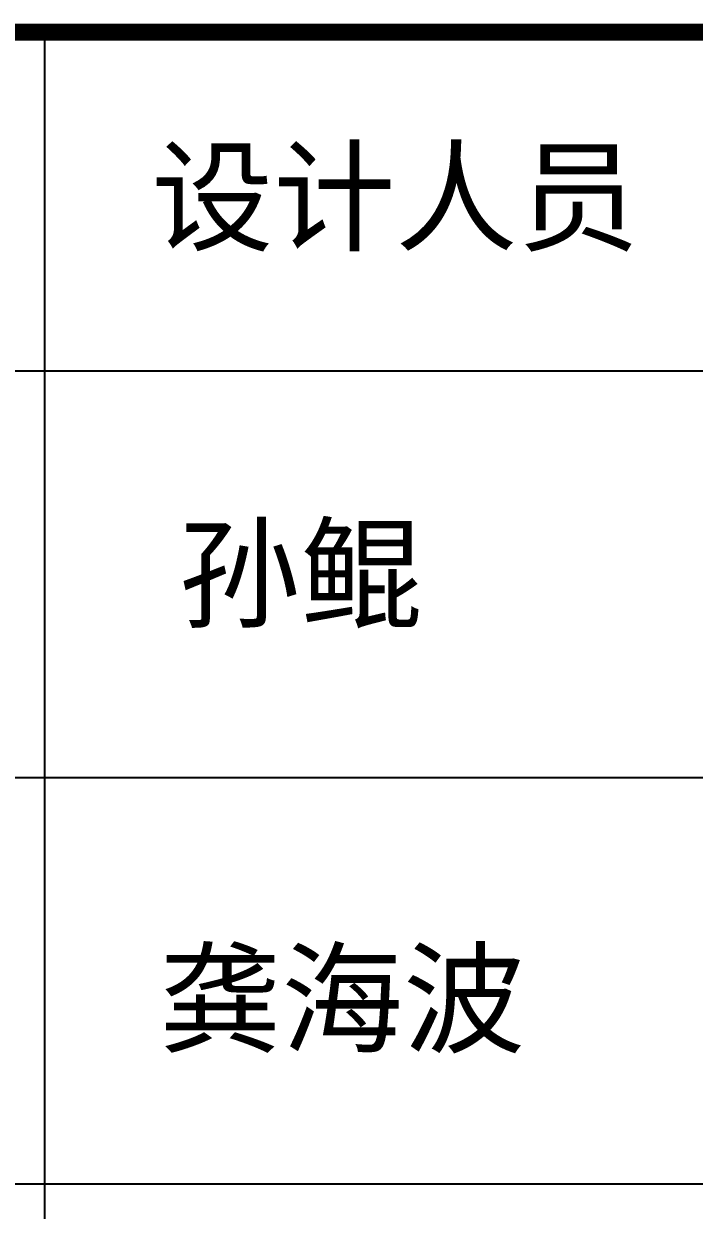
# Model space of a CAD drawing. Extents: x 19118 to 566552, y -1188739 to 92943.
# Drawn here: x 227843 to 230802, y -620563 to -615330 of the extents above; entities that cross this region are included whole.
import ezdxf

# ---------------------------------------------------------------- set-up
doc = ezdxf.new("R2010")
doc.units = 0
doc.header["$LTSCALE"] = 1000
doc.header["$MEASUREMENT"] = 0
doc.layers.add('图框', color=4, linetype='CONTINUOUS')
doc.styles.add('STYLE-黑体', font='simhei.ttf')

msp = doc.modelspace()

# ---------------------------------------------------------------- linework, layer by layer
at = {"layer": '图框', "color": 0}
for p, q in [((224947.8, -616861.6), (233961.65, -616861.6)), ((224947.8, -616861.6), (233961.65, -616861.6)), ((224947.8, -618654.4), (233961.65, -618654.4)), ((224947.8, -620447.2), (233961.65, -620447.2))]:
    msp.add_line(p, q, dxfattribs=at)
at = {"layer": '图框', "color": 0, "const_width": 75}
msp.add_lwpolyline([(224947.8, -615367.6), (233961.65, -615367.6), (233961.65, -630606.4), (224947.8, -630606.4)], close=True, dxfattribs=at)
at = {"layer": '图框', "color": 0}
for points in [[(227935.8, -616861.6), (227935.8, -615367.6)], [(227935.8, -625526.8), (227935.8, -616861.6)]]:
    msp.add_lwpolyline(points, dxfattribs=at)

# ---------------------------------------------------------------- texts
at = {"layer": '图框', "color": 0, "style": 'STYLE-黑体'}
msp.add_text('设计人员', height=394.416, dxfattribs=at).set_placement((228406.5, -616290.35))
at = {"layer": '图框', "color": 4, "style": 'STYLE-黑体'}
for s, p in [('孙鲲', (228525.54, -617953.11)), ('龚海波', (228441.15, -619827.85))]:
    msp.add_text(s, height=394.416, dxfattribs=at).set_placement(p)

doc.saveas('drawing.dxf')
